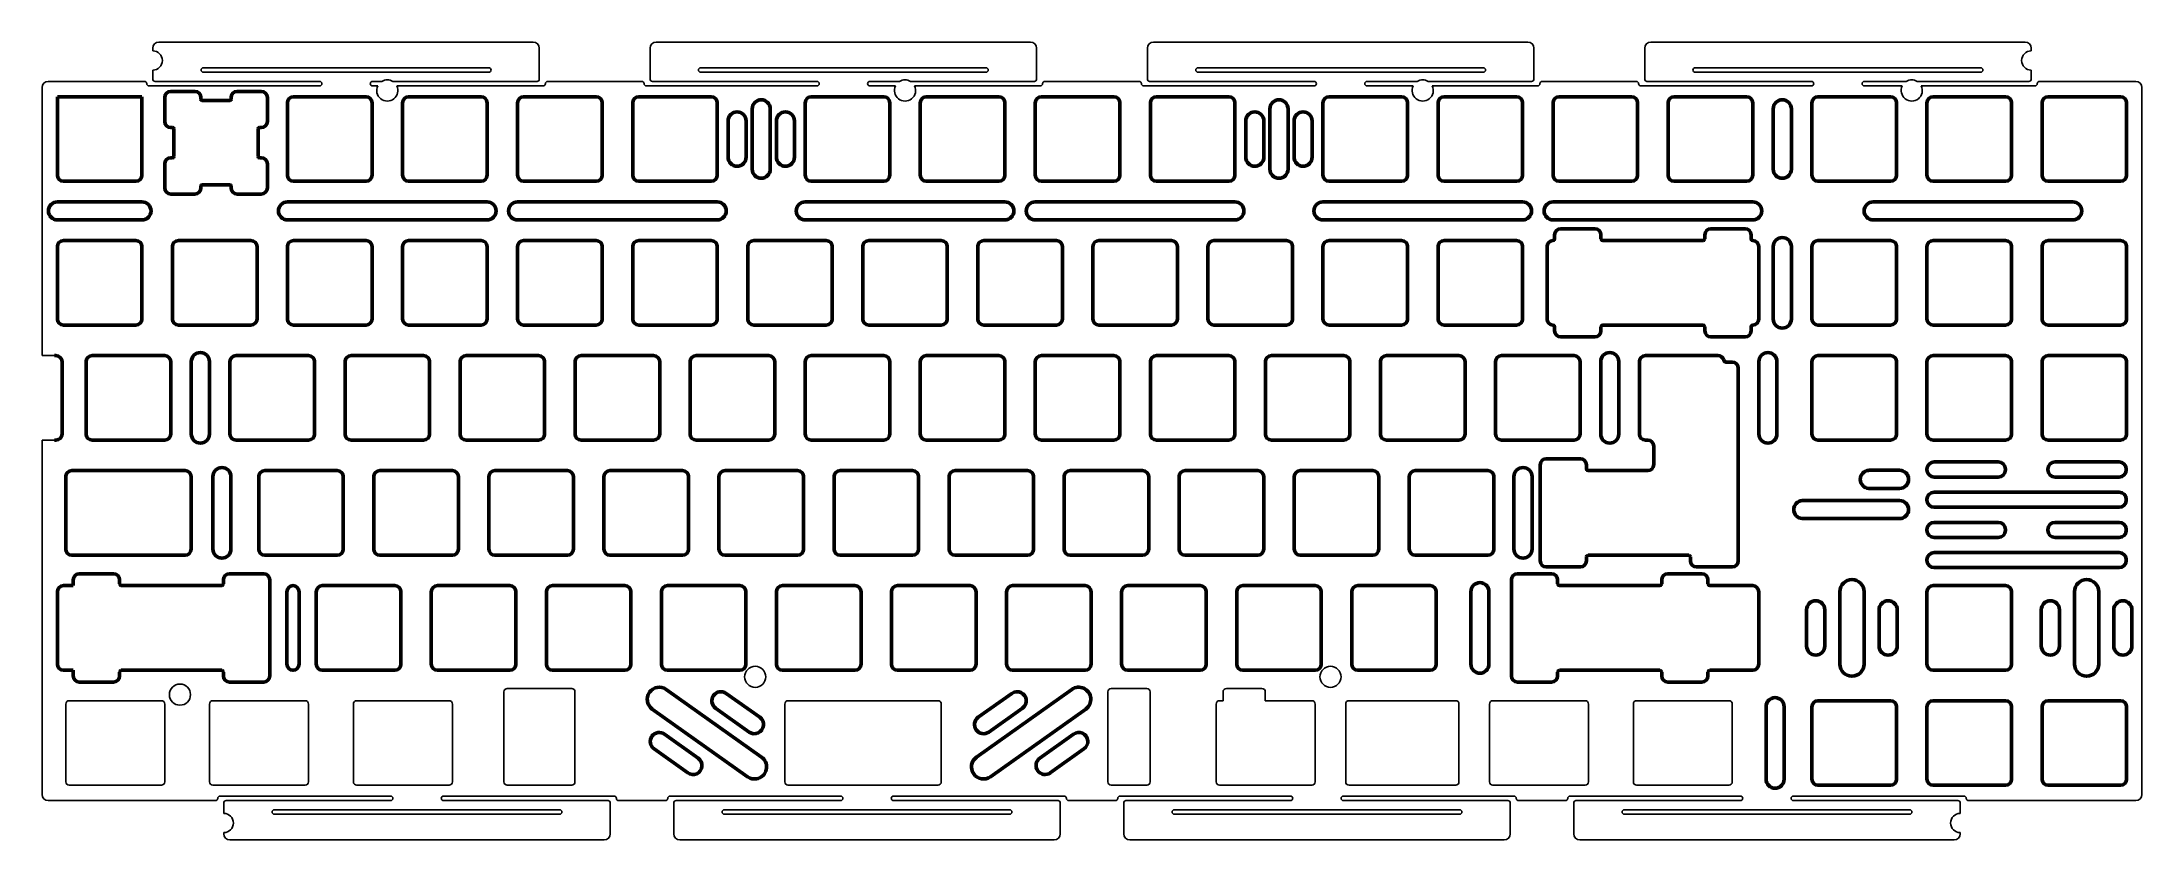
# Model space of a CAD drawing. Header units: inches. Extents: x 2 to 350, y 2 to 134.
import ezdxf

# ---------------------------------------------------------------- set-up
doc = ezdxf.new("R2010")
doc.units = ezdxf.units.IN
doc.header["$MEASUREMENT"] = 0
doc.layers.add('Visible', color=7, linetype='Continuous', lineweight=50)

msp = doc.modelspace()

# ---------------------------------------------------------------- linework, layer by layer
for p, q in [((20.33, 132.74), (20.33, 132.27)), ((83.33, 133.74), (21.33, 133.74)), ((84.33, 127.6), (84.33, 132.74)), ((102.67, 132.74), (102.67, 128.19)), ((165.67, 133.74), (103.67, 133.74)), ((166.67, 127.6), (166.67, 132.74)), ((185.02, 132.74), (185.02, 128.18)), ((248.02, 133.74), (186.02, 133.74)), ((249.02, 127.6), (249.02, 132.74)), ((267.36, 132.74), (267.36, 128.17)), ((330.36, 133.74), (268.36, 133.74)), ((331.36, 132.27), (331.36, 132.74)), ((20.33, 129.1), (20.33, 127.6)), ((331.36, 127.6), (331.36, 129.1)), ((18.96, 127.22), (2.99, 127.22)), ((47.96, 126.47), (19.71, 126.47)), ((20.71, 127.22), (47.96, 127.22)), ((56.71, 127.22), (58.26, 127.22)), ((60.06, 127.22), (83.96, 127.22)), ((84.96, 126.47), (60.74, 126.47)), ((101.3, 127.22), (85.71, 127.22)), ((130.3, 126.47), (102.05, 126.47)), ((102.67, 128.22), (102.67, 127.6)), ((103.05, 127.22), (130.3, 127.22)), ((139.05, 127.22), (143.99, 127.22)), ((143.31, 126.47), (139.05, 126.47)), ((145.79, 127.22), (166.3, 127.22)), ((167.3, 126.47), (146.47, 126.47)), ((183.64, 127.22), (168.05, 127.22)), ((212.64, 126.47), (184.39, 126.47)), ((185.02, 128.22), (185.02, 127.6)), ((185.39, 127.22), (212.64, 127.22)), ((221.39, 127.22), (229.71, 127.22)), ((229.03, 126.47), (221.39, 126.47)), ((231.51, 127.22), (248.64, 127.22)), ((249.64, 126.47), (232.19, 126.47)), ((265.98, 127.22), (250.39, 127.22)), ((294.98, 126.47), (266.73, 126.47)), ((267.36, 128.22), (267.36, 127.6)), ((267.73, 127.22), (294.98, 127.22)), ((303.73, 127.22), (310.67, 127.22)), ((309.99, 126.47), (303.73, 126.47)), ((312.48, 127.22), (330.98, 127.22)), ((331.98, 126.47), (313.16, 126.47)), ((348.7, 127.22), (332.73, 127.22)), ((349.7, 9.11), (349.7, 126.22)), ((1.99, 67.81), (1.99, 9.11)), ((6.47, 24.66), (21.75, 24.66)), ((5.92, 11.21), (5.92, 24.11)), ((22.3, 24.11), (22.3, 11.21)), ((21.75, 10.66), (6.47, 10.66)), ((2.99, 8.11), (30.71, 8.11)), ((31.46, 8.86), (59.71, 8.86)), ((32.09, 7.73), (32.09, 5.99)), ((59.71, 8.11), (32.46, 8.11)), ((68.46, 8.86), (96.71, 8.86)), ((95.71, 8.11), (68.46, 8.11)), ((96.09, 2.59), (96.09, 7.73)), ((97.46, 8.11), (105.22, 8.11)), ((105.97, 8.86), (134.22, 8.86)), ((106.59, 7.73), (106.59, 7.11)), ((106.59, 7.13), (106.59, 2.59)), ((134.22, 8.11), (106.97, 8.11)), ((142.97, 8.86), (171.22, 8.86)), ((170.22, 8.11), (142.97, 8.11)), ((170.59, 2.59), (170.59, 7.73)), ((171.97, 8.11), (179.72, 8.11)), ((180.47, 8.86), (208.72, 8.86)), ((181.1, 7.73), (181.1, 7.11)), ((181.1, 7.14), (181.1, 2.59)), ((208.72, 8.11), (181.47, 8.11)), ((217.47, 8.86), (245.72, 8.86)), ((244.72, 8.11), (217.47, 8.11)), ((245.1, 2.59), (245.1, 7.73)), ((246.47, 8.11), (254.23, 8.11)), ((254.98, 8.86), (283.23, 8.86)), ((255.6, 7.73), (255.6, 7.11)), ((255.6, 7.15), (255.6, 2.59)), ((283.23, 8.11), (255.98, 8.11)), ((291.98, 8.86), (320.23, 8.86)), ((319.22, 8.11), (291.98, 8.11)), ((319.6, 5.99), (319.6, 7.73)), ((320.98, 8.11), (348.7, 8.11)), ((32.09, 2.81), (32.09, 2.59)), ((33.09, 1.59), (95.09, 1.59)), ((107.59, 1.59), (169.59, 1.59)), ((182.1, 1.59), (244.1, 1.59)), ((256.6, 1.59), (318.6, 1.59)), ((319.6, 2.59), (319.6, 2.81))]:
    msp.add_line(p, q)
at = {"linetype": 'Continuous'}
for p, q in [((1.99, 81.81), (1.99, 126.22)), ((56.71, 126.47), (57.58, 126.47)), ((4.3, 81.81), (1.99, 81.81)), ((4.04, 67.81), (1.99, 67.81))]:
    msp.add_line(p, q, dxfattribs=at)
for points in [[(75.96, 129.47), (28.71, 129.47, 1), (28.71, 128.72), (75.96, 128.72, 1)], [(158.3, 129.47), (111.05, 129.47, 1), (111.05, 128.72), (158.3, 128.72, 1)], [(193.39, 128.72, -1), (193.39, 129.47), (240.64, 129.47, -1), (240.64, 128.72)], [(322.98, 129.47), (275.73, 129.47, 1), (275.73, 128.72), (322.98, 128.72, 1)], [(29.73, 24.11), (29.73, 11.21, 0.414214), (30.28, 10.66), (45.56, 10.66, 0.414214), (46.11, 11.21), (46.11, 24.11, 0.414214), (45.56, 24.66), (30.28, 24.66, 0.414214)], [(69.38, 24.66), (54.1, 24.66, 0.414214), (53.55, 24.11), (53.55, 11.21, 0.414214), (54.1, 10.66), (69.38, 10.66, 0.414214), (69.93, 11.21), (69.93, 24.11, 0.414214)], [(79.03, 10.66, -0.414214), (78.48, 11.21), (78.48, 26.11, -0.414214), (79.03, 26.66), (89.69, 26.66, -0.414214), (90.24, 26.11), (90.24, 11.21, -0.414214), (89.69, 10.66)], [(150.89, 11.21, -0.414214), (150.34, 10.66), (125.53, 10.66, -0.414214), (124.98, 11.21), (124.98, 24.11, -0.414214), (125.53, 24.66), (150.34, 24.66, -0.414214), (150.89, 24.11)], [(184.93, 26.66, -0.414214), (185.48, 26.11), (185.48, 11.21, -0.414214), (184.93, 10.66), (179.03, 10.66, -0.414214), (178.48, 11.21), (178.48, 26.11, -0.414214), (179.03, 26.66)], [(197.54, 26.11), (197.54, 24.66), (196.97, 24.66, 0.414214), (196.42, 24.11), (196.42, 11.21, 0.414214), (196.97, 10.66), (212.25, 10.66, 0.414214), (212.8, 11.21), (212.8, 24.11, 0.414214), (212.25, 24.66), (204.54, 24.66), (204.54, 26.11, 0.414214), (203.99, 26.66), (198.09, 26.66, 0.414214)], [(218.4, 10.66), (236.06, 10.66, 0.414214), (236.61, 11.21), (236.61, 24.11, 0.414214), (236.06, 24.66), (218.4, 24.66, 0.414214), (217.85, 24.11), (217.85, 11.21, 0.414214)], [(258.05, 11.21, -0.414214), (257.5, 10.66), (242.21, 10.66, -0.414214), (241.66, 11.21), (241.66, 24.11, -0.414214), (242.21, 24.66), (257.5, 24.66, -0.414214), (258.05, 24.11)], [(265.48, 24.11), (265.48, 11.21, 0.414214), (266.03, 10.66), (281.31, 10.66, 0.414214), (281.86, 11.21), (281.86, 24.11, 0.414214), (281.31, 24.66), (266.03, 24.66, 0.414214)], [(40.46, 5.86, -1), (40.46, 6.61), (87.71, 6.61, -1), (87.71, 5.86)], [(114.97, 5.86, -1), (114.97, 6.61), (162.22, 6.61, -1), (162.22, 5.86)], [(189.47, 5.86, -1), (189.47, 6.61), (236.72, 6.61, -1), (236.72, 5.86)], [(263.98, 5.86, -1), (263.98, 6.61), (311.23, 6.61, -1), (311.23, 5.86)]]:
    msp.add_lwpolyline(points, format="xyb", close=True)
for centre in [(120.08, 28.61), (215.33, 28.61), (24.83, 25.66)]:
    msp.add_circle(centre, 1.75)
for centre, radius, start, end in [((21.33, 132.74), 1, 90, 180), ((20.33, 130.68), 1.59, 270, 90), ((83.33, 132.74), 1, 0, 90), ((103.67, 132.74), 1, 90, 180), ((165.67, 132.74), 1, 0, 90), ((186.02, 132.74), 1, 90, 180), ((248.02, 132.74), 1, 0, 90), ((268.36, 132.74), 1, 90, 180), ((331.36, 130.68), 1.59, 90, 270), ((330.36, 132.74), 1, 0, 90), ((2.99, 126.22), 1, 90, 180), ((18.96, 126.85), 0.375, 0, 90), ((19.71, 126.85), 0.375, 180, 270), ((20.71, 127.6), 0.375, 180, 270), ((47.96, 126.85), 0.375, 270, 90), ((56.71, 126.85), 0.375, 90, 270), ((59.16, 125.72), 1.75, 154.6231, 25.3769), ((59.16, 125.72), 1.75, 58.9973, 121.0027), ((83.96, 127.6), 0.375, 270, 0), ((84.96, 126.85), 0.375, 270, 0), ((85.71, 126.85), 0.375, 90, 180), ((101.3, 126.85), 0.375, 0, 90), ((102.05, 126.85), 0.375, 180, 270), ((101.67, 128.22), 1, 358.1881, 360), ((103.05, 127.6), 0.375, 180, 270), ((130.3, 126.85), 0.375, 270, 90), ((139.05, 126.85), 0.375, 90, 270), ((144.89, 125.72), 1.75, 154.6231, 25.3769), ((144.89, 125.72), 1.75, 58.9973, 121.0027), ((166.3, 127.6), 0.375, 270, 360), ((167.3, 126.85), 0.375, 270, 0), ((168.05, 126.85), 0.375, 90, 180), ((183.64, 126.85), 0.375, 0, 90), ((184.39, 126.85), 0.375, 180, 270), ((184.02, 128.22), 1, 357.4374, 360), ((185.39, 127.6), 0.375, 180, 270), ((212.64, 126.85), 0.375, 270, 90), ((221.39, 126.85), 0.375, 90, 270), ((230.61, 125.72), 1.75, 154.6231, 25.3769), ((230.61, 125.72), 1.75, 58.9973, 121.0027), ((248.64, 127.6), 0.375, 270, 360), ((249.64, 126.85), 0.375, 270, 0), ((250.39, 126.85), 0.375, 90, 180), ((265.98, 126.85), 0.375, 0, 90), ((266.73, 126.85), 0.375, 180, 270), ((266.36, 128.22), 1, 356.8614, 360), ((267.73, 127.6), 0.375, 180, 270), ((294.98, 126.85), 0.375, 270, 90), ((303.73, 126.85), 0.375, 90, 270), ((311.58, 125.72), 1.75, 154.6231, 25.3769), ((311.58, 125.72), 1.75, 58.9973, 121.0027), ((330.98, 127.6), 0.375, 270, 0), ((331.98, 126.85), 0.375, 270, 0), ((332.73, 126.85), 0.375, 90, 180), ((348.7, 126.22), 1, 0, 90), ((6.47, 24.11), 0.55, 90, 180), ((21.75, 24.11), 0.55, 0, 90), ((6.47, 11.21), 0.55, 180, 270), ((21.75, 11.21), 0.55, 270, 360), ((2.99, 9.11), 1, 180, 270), ((30.71, 8.48), 0.375, 270, 0), ((31.46, 8.48), 0.375, 90, 180), ((32.46, 7.73), 0.375, 90, 180), ((59.71, 8.48), 0.375, 270, 90), ((68.46, 8.48), 0.375, 90, 270), ((95.71, 7.73), 0.375, 0, 90), ((96.71, 8.48), 0.375, 0, 90), ((97.46, 8.48), 0.375, 180, 270), ((105.22, 8.48), 0.375, 270, 0), ((105.97, 8.48), 0.375, 90, 180), ((106.97, 7.73), 0.375, 90, 180), ((105.59, 7.11), 1, 360, 1.2812), ((134.22, 8.48), 0.375, 270, 90), ((142.97, 8.48), 0.375, 90, 270), ((170.22, 7.73), 0.375, 0, 90), ((171.22, 8.48), 0.375, 0, 90), ((171.97, 8.48), 0.375, 180, 270), ((179.72, 8.48), 0.375, 270, 360), ((180.47, 8.48), 0.375, 90, 180), ((181.47, 7.73), 0.375, 90, 180), ((180.1, 7.11), 1, 0, 1.8119), ((208.72, 8.48), 0.375, 270, 90), ((217.47, 8.48), 0.375, 90, 270), ((244.72, 7.73), 0.375, 0, 90), ((245.72, 8.48), 0.375, 0, 90), ((246.47, 8.48), 0.375, 180, 270), ((254.23, 8.48), 0.375, 270, 360), ((254.98, 8.48), 0.375, 90, 180), ((255.98, 7.73), 0.375, 90, 180), ((254.6, 7.11), 1, 0, 2.2192), ((283.23, 8.48), 0.375, 270, 90), ((291.98, 8.48), 0.375, 90, 270), ((319.22, 7.73), 0.375, 0, 90), ((320.23, 8.48), 0.375, 0, 90), ((320.98, 8.48), 0.375, 180, 270), ((348.7, 9.11), 1, 270, 360), ((32.09, 4.4), 1.59, 270, 90), ((319.6, 4.4), 1.59, 90, 270), ((33.09, 2.59), 1, 180, 270), ((95.09, 2.59), 1, 270, 0), ((107.59, 2.59), 1, 180, 270), ((169.59, 2.59), 1, 270, 0), ((182.1, 2.59), 1, 180, 270), ((244.1, 2.59), 1, 270, 0), ((256.6, 2.59), 1, 180, 270), ((318.6, 2.59), 1, 270, 0)]:
    msp.add_arc(centre, radius, start, end)
at = {"layer": 'Visible'}
for p, q in [((23.3, 125.57), (27.3, 125.57)), ((34.3, 125.57), (38.3, 125.57)), ((4.54, 111.67), (4.54, 124.67)), ((4.54, 124.67), (18.54, 124.67)), ((18.54, 124.67), (18.54, 111.67)), ((22.3, 120.57), (22.3, 124.57)), ((28.3, 124.57), (28.3, 124.27)), ((28.5, 124.07), (33.1, 124.07)), ((33.3, 124.27), (33.3, 124.57)), ((39.3, 124.57), (39.3, 120.57)), ((42.64, 111.67), (42.64, 123.67)), ((43.64, 124.67), (55.64, 124.67)), ((56.64, 123.67), (56.64, 111.67)), ((61.69, 111.67), (61.69, 123.67)), ((62.69, 124.67), (74.69, 124.67)), ((75.69, 123.67), (75.69, 111.67)), ((80.74, 111.67), (80.74, 123.67)), ((81.74, 124.67), (93.74, 124.67)), ((94.74, 123.67), (94.74, 111.67)), ((99.79, 111.67), (99.79, 123.67)), ((100.79, 124.67), (112.79, 124.67)), ((113.79, 123.67), (113.79, 111.67)), ((119.58, 112.67), (119.58, 122.67)), ((122.58, 122.67), (122.58, 112.67)), ((128.36, 111.67), (128.36, 123.67)), ((129.36, 124.67), (141.36, 124.67)), ((142.36, 123.67), (142.36, 111.67)), ((147.41, 111.67), (147.41, 123.67)), ((148.41, 124.67), (160.41, 124.67)), ((161.41, 123.67), (161.41, 111.67)), ((166.46, 111.67), (166.46, 123.67)), ((167.46, 124.67), (179.46, 124.67)), ((180.46, 123.67), (180.46, 111.67)), ((185.51, 111.67), (185.51, 123.67)), ((186.51, 124.67), (198.51, 124.67)), ((199.51, 123.67), (199.51, 111.67)), ((205.3, 112.67), (205.3, 122.67)), ((208.3, 122.67), (208.3, 112.67)), ((214.09, 111.67), (214.09, 123.67)), ((215.09, 124.67), (227.09, 124.67)), ((228.09, 123.67), (228.09, 111.67)), ((233.14, 111.67), (233.14, 123.67)), ((234.14, 124.67), (246.14, 124.67)), ((247.14, 123.67), (247.14, 111.67)), ((252.19, 111.67), (252.19, 123.67)), ((253.19, 124.67), (265.19, 124.67)), ((266.19, 123.67), (266.19, 111.67)), ((271.24, 111.67), (271.24, 123.67)), ((272.24, 124.67), (284.24, 124.67)), ((285.24, 123.67), (285.24, 111.67)), ((288.64, 112.67), (288.64, 122.67)), ((291.64, 122.67), (291.64, 112.67)), ((295.05, 111.67), (295.05, 123.67)), ((296.05, 124.67), (308.05, 124.67)), ((309.05, 123.67), (309.05, 111.67)), ((314.1, 111.67), (314.1, 123.67)), ((315.1, 124.67), (327.1, 124.67)), ((328.1, 123.67), (328.1, 111.67)), ((333.15, 111.67), (333.15, 123.67)), ((334.15, 124.67), (346.15, 124.67)), ((347.15, 123.67), (347.15, 111.67)), ((23.6, 119.57), (23.3, 119.57)), ((23.8, 114.77), (23.8, 119.37)), ((37.8, 119.37), (37.8, 114.77)), ((38.3, 119.57), (38, 119.57)), ((115.58, 114.67), (115.58, 120.67)), ((118.58, 120.67), (118.58, 114.67)), ((123.58, 114.67), (123.58, 120.67)), ((126.58, 120.67), (126.58, 114.67)), ((201.3, 114.67), (201.3, 120.67)), ((204.3, 120.67), (204.3, 114.67)), ((209.3, 114.67), (209.3, 120.67)), ((212.3, 120.67), (212.3, 114.67)), ((22.3, 109.57), (22.3, 113.57)), ((23.3, 114.57), (23.6, 114.57)), ((38, 114.57), (38.3, 114.57)), ((39.3, 113.57), (39.3, 109.57)), ((17.54, 110.67), (5.54, 110.67)), ((27.3, 108.57), (23.3, 108.57)), ((28.3, 109.87), (28.3, 109.57)), ((33.1, 110.07), (28.5, 110.07)), ((33.3, 109.57), (33.3, 109.87)), ((38.3, 108.57), (34.3, 108.57)), ((55.64, 110.67), (43.64, 110.67)), ((74.69, 110.67), (62.69, 110.67)), ((93.74, 110.67), (81.74, 110.67)), ((112.79, 110.67), (100.79, 110.67)), ((141.36, 110.67), (129.36, 110.67)), ((160.41, 110.67), (148.41, 110.67)), ((179.46, 110.67), (167.46, 110.67)), ((198.51, 110.67), (186.51, 110.67)), ((227.09, 110.67), (215.09, 110.67)), ((246.14, 110.67), (234.14, 110.67)), ((265.19, 110.67), (253.19, 110.67)), ((284.24, 110.67), (272.24, 110.67)), ((308.05, 110.67), (296.05, 110.67)), ((327.1, 110.67), (315.1, 110.67)), ((346.15, 110.67), (334.15, 110.67)), ((4.54, 107.27), (18.54, 107.27)), ((42.64, 107.27), (75.69, 107.27)), ((80.74, 107.27), (113.79, 107.27)), ((128.36, 107.27), (161.41, 107.27)), ((166.46, 107.27), (199.51, 107.27)), ((214.09, 107.27), (247.14, 107.27)), ((252.19, 107.27), (285.24, 107.27)), ((305.19, 107.27), (338.24, 107.27)), ((18.54, 104.27), (4.54, 104.27)), ((5.54, 100.86), (17.54, 100.86)), ((24.59, 100.86), (36.59, 100.86)), ((75.69, 104.27), (42.64, 104.27)), ((43.64, 100.86), (55.64, 100.86)), ((62.69, 100.86), (74.69, 100.86)), ((113.79, 104.27), (80.74, 104.27)), ((81.74, 100.86), (93.74, 100.86)), ((100.79, 100.86), (112.79, 100.86)), ((119.84, 100.86), (131.84, 100.86)), ((161.41, 104.27), (128.36, 104.27)), ((138.89, 100.86), (150.89, 100.86)), ((157.94, 100.86), (169.94, 100.86)), ((199.51, 104.27), (166.46, 104.27)), ((176.99, 100.86), (188.99, 100.86)), ((196.04, 100.86), (208.04, 100.86)), ((247.14, 104.27), (214.09, 104.27)), ((215.09, 100.86), (227.09, 100.86)), ((234.14, 100.86), (246.14, 100.86)), ((285.24, 104.27), (252.19, 104.27)), ((252.45, 101.16), (252.45, 101.82)), ((253.45, 102.82), (259.1, 102.82)), ((260.1, 101.82), (260.1, 101.16)), ((260.4, 100.86), (277.02, 100.86)), ((277.32, 101.16), (277.32, 101.82)), ((278.32, 102.82), (283.98, 102.82)), ((284.98, 101.82), (284.98, 101.16)), ((296.05, 100.86), (308.05, 100.86)), ((338.24, 104.27), (305.19, 104.27)), ((315.1, 100.86), (327.1, 100.86)), ((334.15, 100.86), (346.15, 100.86)), ((4.54, 87.86), (4.54, 99.86)), ((18.54, 99.86), (18.54, 87.86)), ((23.59, 87.86), (23.59, 99.86)), ((37.59, 99.86), (37.59, 87.86)), ((42.64, 87.86), (42.64, 99.86)), ((56.64, 99.86), (56.64, 87.86)), ((61.69, 87.86), (61.69, 99.86)), ((75.69, 99.86), (75.69, 87.86)), ((80.74, 87.86), (80.74, 99.86)), ((94.74, 99.86), (94.74, 87.86)), ((99.79, 87.86), (99.79, 99.86)), ((113.79, 99.86), (113.79, 87.86)), ((118.84, 87.86), (118.84, 99.86)), ((132.84, 99.86), (132.84, 87.86)), ((137.89, 87.86), (137.89, 99.86)), ((151.89, 99.86), (151.89, 87.86)), ((156.94, 87.86), (156.94, 99.86)), ((170.94, 99.86), (170.94, 87.86)), ((175.99, 87.86), (175.99, 99.86)), ((189.99, 99.86), (189.99, 87.86)), ((195.04, 87.86), (195.04, 99.86)), ((209.04, 99.86), (209.04, 87.86)), ((214.09, 87.86), (214.09, 99.86)), ((228.09, 99.86), (228.09, 87.86)), ((233.14, 87.86), (233.14, 99.86)), ((247.14, 99.86), (247.14, 87.86)), ((251.19, 99.86), (251.19, 87.86)), ((286.24, 87.86), (286.24, 99.86)), ((288.64, 87.86), (288.64, 99.86)), ((291.64, 99.86), (291.64, 87.86)), ((295.05, 87.86), (295.05, 99.86)), ((309.05, 99.86), (309.05, 87.86)), ((314.1, 87.86), (314.1, 99.86)), ((328.1, 99.86), (328.1, 87.86)), ((333.15, 87.86), (333.15, 99.86)), ((347.15, 99.86), (347.15, 87.86)), ((17.54, 86.86), (5.54, 86.86)), ((36.59, 86.86), (24.59, 86.86)), ((55.64, 86.86), (43.64, 86.86)), ((74.69, 86.86), (62.69, 86.86)), ((93.74, 86.86), (81.74, 86.86)), ((112.79, 86.86), (100.79, 86.86)), ((131.84, 86.86), (119.84, 86.86)), ((150.89, 86.86), (138.89, 86.86)), ((169.94, 86.86), (157.94, 86.86)), ((188.99, 86.86), (176.99, 86.86)), ((208.04, 86.86), (196.04, 86.86)), ((227.09, 86.86), (215.09, 86.86)), ((246.14, 86.86), (234.14, 86.86)), ((252.45, 85.9), (252.45, 86.56)), ((259.1, 84.9), (253.45, 84.9)), ((260.1, 86.56), (260.1, 85.9)), ((277.02, 86.86), (260.4, 86.86)), ((277.32, 85.9), (277.32, 86.56)), ((283.98, 84.9), (278.32, 84.9)), ((284.98, 86.56), (284.98, 85.9)), ((308.05, 86.86), (296.05, 86.86)), ((327.1, 86.86), (315.1, 86.86)), ((346.15, 86.86), (334.15, 86.86)), ((4.04, 81.81), (4.3, 81.81)), ((5.3, 80.81), (5.3, 68.81)), ((9.3, 68.81), (9.3, 80.81)), ((10.3, 81.81), (22.3, 81.81)), ((23.3, 80.81), (23.3, 68.81)), ((26.71, 68.81), (26.71, 80.81)), ((29.71, 80.81), (29.71, 68.81)), ((33.11, 68.81), (33.11, 80.81)), ((34.11, 81.81), (46.11, 81.81)), ((47.11, 80.81), (47.11, 68.81)), ((52.16, 68.81), (52.16, 80.81)), ((53.16, 81.81), (65.16, 81.81)), ((66.16, 80.81), (66.16, 68.81)), ((71.21, 68.81), (71.21, 80.81)), ((72.21, 81.81), (84.21, 81.81)), ((85.21, 80.81), (85.21, 68.81)), ((90.26, 68.81), (90.26, 80.81)), ((91.26, 81.81), (103.26, 81.81)), ((104.26, 80.81), (104.26, 68.81)), ((109.31, 68.81), (109.31, 80.81)), ((110.31, 81.81), (122.31, 81.81)), ((123.31, 80.81), (123.31, 68.81)), ((128.36, 68.81), (128.36, 80.81)), ((129.36, 81.81), (141.36, 81.81)), ((142.36, 80.81), (142.36, 68.81)), ((147.41, 68.81), (147.41, 80.81)), ((148.41, 81.81), (160.41, 81.81)), ((161.41, 80.81), (161.41, 68.81)), ((166.46, 68.81), (166.46, 80.81)), ((167.46, 81.81), (179.46, 81.81)), ((180.46, 80.81), (180.46, 68.81)), ((185.51, 68.81), (185.51, 80.81)), ((186.51, 81.81), (198.51, 81.81)), ((199.51, 80.81), (199.51, 68.81)), ((204.56, 68.81), (204.56, 80.81)), ((205.56, 81.81), (217.56, 81.81)), ((218.56, 80.81), (218.56, 68.81)), ((223.61, 68.81), (223.61, 80.81)), ((224.61, 81.81), (236.61, 81.81)), ((237.61, 80.81), (237.61, 68.81)), ((242.66, 68.81), (242.66, 80.81)), ((243.66, 81.81), (255.66, 81.81)), ((256.66, 80.81), (256.66, 68.81)), ((260.07, 68.81), (260.07, 80.81)), ((263.07, 80.81), (263.07, 68.81)), ((266.48, 68.81), (266.48, 80.81)), ((267.48, 81.81), (279.48, 81.81)), ((280.92, 80.72), (281.86, 80.72)), ((286.26, 68.81), (286.26, 80.81)), ((289.26, 80.81), (289.26, 68.81)), ((295.05, 68.81), (295.05, 80.81)), ((296.05, 81.81), (308.05, 81.81)), ((309.05, 80.81), (309.05, 68.81)), ((314.1, 68.81), (314.1, 80.81)), ((315.1, 81.81), (327.1, 81.81)), ((328.1, 80.81), (328.1, 68.81)), ((333.15, 68.81), (333.15, 80.81)), ((334.15, 81.81), (346.15, 81.81)), ((347.15, 80.81), (347.15, 68.81)), ((282.86, 79.72), (282.86, 47.8)), ((4.3, 67.81), (4.04, 67.81)), ((22.3, 67.81), (10.3, 67.81)), ((46.11, 67.81), (34.11, 67.81)), ((65.16, 67.81), (53.16, 67.81)), ((84.21, 67.81), (72.21, 67.81)), ((103.26, 67.81), (91.26, 67.81)), ((122.31, 67.81), (110.31, 67.81)), ((141.36, 67.81), (129.36, 67.81)), ((160.41, 67.81), (148.41, 67.81)), ((179.46, 67.81), (167.46, 67.81)), ((198.51, 67.81), (186.51, 67.81)), ((217.56, 67.81), (205.56, 67.81)), ((236.61, 67.81), (224.61, 67.81)), ((255.66, 67.81), (243.66, 67.81)), ((267.86, 67.81), (267.48, 67.81)), ((268.86, 63.76), (268.86, 66.81)), ((308.05, 67.81), (296.05, 67.81)), ((327.1, 67.81), (315.1, 67.81)), ((346.15, 67.81), (334.15, 67.81)), ((6.92, 62.76), (25.68, 62.76)), ((38.88, 62.76), (50.88, 62.76)), ((57.93, 62.76), (69.93, 62.76)), ((76.98, 62.76), (88.98, 62.76)), ((96.03, 62.76), (108.03, 62.76)), ((115.08, 62.76), (127.08, 62.76)), ((134.13, 62.76), (146.13, 62.76)), ((153.18, 62.76), (165.18, 62.76)), ((172.23, 62.76), (184.23, 62.76)), ((191.28, 62.76), (203.28, 62.76)), ((210.33, 62.76), (222.33, 62.76)), ((229.38, 62.76), (241.38, 62.76)), ((250.06, 47.8), (250.06, 63.72)), ((251.06, 64.72), (256.71, 64.72)), ((257.71, 63.72), (257.71, 63.06)), ((258.01, 62.76), (267.86, 62.76)), ((304.45, 62.81), (309.55, 62.81)), ((314.1, 62.89), (314.1, 62.99)), ((315.3, 64.19), (325.9, 64.19)), ((327.1, 62.99), (327.1, 62.89)), ((334.1, 62.89), (334.1, 62.99)), ((335.3, 64.19), (345.9, 64.19)), ((347.1, 62.99), (347.1, 62.89)), ((5.92, 49.76), (5.92, 61.76)), ((26.68, 61.76), (26.68, 49.76)), ((30.28, 49.76), (30.28, 61.76)), ((33.28, 61.76), (33.28, 49.76)), ((37.88, 49.76), (37.88, 61.76)), ((51.88, 61.76), (51.88, 49.76)), ((56.93, 49.76), (56.93, 61.76)), ((70.93, 61.76), (70.93, 49.76)), ((75.98, 49.76), (75.98, 61.76)), ((89.98, 61.76), (89.98, 49.76)), ((95.03, 49.76), (95.03, 61.76)), ((109.03, 61.76), (109.03, 49.76)), ((114.08, 49.76), (114.08, 61.76)), ((128.08, 61.76), (128.08, 49.76)), ((133.13, 49.76), (133.13, 61.76)), ((147.13, 61.76), (147.13, 49.76)), ((152.18, 49.76), (152.18, 61.76)), ((166.18, 61.76), (166.18, 49.76)), ((171.23, 49.76), (171.23, 61.76)), ((185.23, 61.76), (185.23, 49.76)), ((190.28, 49.76), (190.28, 61.76)), ((204.28, 61.76), (204.28, 49.76)), ((209.33, 49.76), (209.33, 61.76)), ((223.33, 61.76), (223.33, 49.76)), ((228.38, 49.76), (228.38, 61.76)), ((242.38, 61.76), (242.38, 49.76)), ((245.71, 49.76), (245.71, 61.76)), ((248.71, 61.76), (248.71, 49.76)), ((309.55, 59.81), (304.45, 59.81)), ((325.9, 61.69), (315.3, 61.69)), ((315.3, 59.19), (345.9, 59.19)), ((345.9, 61.69), (335.3, 61.69)), ((293.45, 57.81), (309.55, 57.81)), ((314.1, 57.89), (314.1, 57.99)), ((345.9, 56.69), (315.3, 56.69)), ((347.1, 57.99), (347.1, 57.89)), ((309.55, 54.81), (293.45, 54.81)), ((314.1, 52.89), (314.1, 52.99)), ((315.3, 54.19), (325.9, 54.19)), ((327.1, 52.99), (327.1, 52.89)), ((334.1, 52.89), (334.1, 52.99)), ((335.3, 54.19), (345.9, 54.19)), ((347.1, 52.99), (347.1, 52.89)), ((25.68, 48.76), (6.92, 48.76)), ((50.88, 48.76), (38.88, 48.76)), ((69.93, 48.76), (57.93, 48.76)), ((88.98, 48.76), (76.98, 48.76)), ((108.03, 48.76), (96.03, 48.76)), ((127.08, 48.76), (115.08, 48.76)), ((146.13, 48.76), (134.13, 48.76)), ((165.18, 48.76), (153.18, 48.76)), ((184.23, 48.76), (172.23, 48.76)), ((203.28, 48.76), (191.28, 48.76)), ((222.33, 48.76), (210.33, 48.76)), ((241.38, 48.76), (229.38, 48.76)), ((274.64, 48.76), (258.01, 48.76)), ((325.9, 51.69), (315.3, 51.69)), ((315.3, 49.19), (345.9, 49.19)), ((345.9, 51.69), (335.3, 51.69)), ((8.16, 45.67), (13.82, 45.67)), ((33.04, 45.67), (38.7, 45.67)), ((246.29, 45.67), (251.94, 45.67)), ((256.71, 46.8), (251.06, 46.8)), ((257.71, 48.46), (257.71, 47.8)), ((271.17, 45.67), (276.82, 45.67)), ((274.94, 47.8), (274.94, 48.46)), ((281.86, 46.8), (275.94, 46.8)), ((314.1, 47.89), (314.1, 47.99)), ((345.9, 46.69), (315.3, 46.69)), ((347.1, 47.99), (347.1, 47.89)), ((4.54, 42.71), (4.54, 30.71)), ((7.16, 43.71), (5.54, 43.71)), ((7.16, 43.71), (7.16, 44.67)), ((14.82, 44.67), (14.82, 44.01)), ((15.12, 43.71), (31.74, 43.71)), ((32.04, 44.01), (32.04, 44.67)), ((39.7, 44.67), (39.7, 28.75)), ((42.55, 30.71), (42.55, 42.71)), ((44.55, 42.71), (44.55, 30.71)), ((47.4, 30.71), (47.4, 42.71)), ((48.4, 43.71), (60.4, 43.71)), ((61.4, 42.71), (61.4, 30.71)), ((66.45, 30.71), (66.45, 42.71)), ((67.45, 43.71), (79.45, 43.71)), ((80.45, 42.71), (80.45, 30.71)), ((85.5, 30.71), (85.5, 42.71)), ((86.5, 43.71), (98.5, 43.71)), ((99.5, 42.71), (99.5, 30.71)), ((104.55, 30.71), (104.55, 42.71)), ((105.55, 43.71), (117.55, 43.71)), ((118.55, 42.71), (118.55, 30.71)), ((123.6, 30.71), (123.6, 42.71)), ((124.6, 43.71), (136.6, 43.71)), ((137.6, 42.71), (137.6, 30.71)), ((142.65, 30.71), (142.65, 42.71)), ((143.65, 43.71), (155.65, 43.71)), ((156.65, 42.71), (156.65, 30.71)), ((161.7, 30.71), (161.7, 42.71)), ((162.7, 43.71), (174.7, 43.71)), ((175.7, 42.71), (175.7, 30.71)), ((180.75, 30.71), (180.75, 42.71)), ((181.75, 43.71), (193.75, 43.71)), ((194.75, 42.71), (194.75, 30.71)), ((199.8, 30.71), (199.8, 42.71)), ((200.8, 43.71), (212.8, 43.71)), ((213.8, 42.71), (213.8, 30.71)), ((218.85, 30.71), (218.85, 42.71)), ((219.85, 43.71), (231.85, 43.71)), ((232.85, 42.71), (232.85, 30.71)), ((238.57, 30.71), (238.57, 42.71)), ((241.57, 42.71), (241.57, 30.71)), ((245.29, 28.75), (245.29, 44.67)), ((252.94, 44.67), (252.94, 44.01)), ((253.24, 43.71), (269.87, 43.71)), ((270.17, 44.01), (270.17, 44.67)), ((277.82, 44.67), (277.82, 44.01)), ((278.12, 43.71), (285.24, 43.71)), ((286.24, 30.71), (286.24, 42.71)), ((299.67, 30.71), (299.67, 42.71)), ((303.67, 42.71), (303.67, 30.71)), ((314.1, 30.71), (314.1, 42.71)), ((315.1, 43.71), (327.1, 43.71)), ((328.1, 42.71), (328.1, 30.71)), ((338.53, 30.71), (338.53, 42.71)), ((342.53, 42.71), (342.53, 30.71)), ((294.17, 33.71), (294.17, 39.71)), ((297.17, 39.71), (297.17, 33.71)), ((306.17, 33.71), (306.17, 39.71)), ((309.17, 39.71), (309.17, 33.71)), ((333.03, 33.71), (333.03, 39.71)), ((336.03, 39.71), (336.03, 33.71)), ((345.03, 33.71), (345.03, 39.71)), ((348.03, 39.71), (348.03, 33.71)), ((5.54, 29.71), (7.16, 29.71)), ((7.16, 28.75), (7.16, 29.71)), ((14.82, 29.41), (14.82, 28.75)), ((31.74, 29.71), (15.12, 29.71)), ((32.04, 28.75), (32.04, 29.41)), ((60.4, 29.71), (48.4, 29.71)), ((79.45, 29.71), (67.45, 29.71)), ((98.5, 29.71), (86.5, 29.71)), ((117.55, 29.71), (105.55, 29.71)), ((136.6, 29.71), (124.6, 29.71)), ((155.65, 29.71), (143.65, 29.71)), ((174.7, 29.71), (162.7, 29.71)), ((193.75, 29.71), (181.75, 29.71)), ((212.8, 29.71), (200.8, 29.71)), ((231.85, 29.71), (219.85, 29.71)), ((252.94, 29.41), (252.94, 28.75)), ((269.87, 29.71), (253.24, 29.71)), ((270.17, 28.75), (270.17, 29.41)), ((277.82, 29.41), (277.82, 28.75)), ((285.24, 29.71), (278.12, 29.71)), ((327.1, 29.71), (315.1, 29.71)), ((13.82, 27.75), (8.16, 27.75)), ((38.7, 27.75), (33.04, 27.75)), ((105.36, 26.52), (121.12, 15.32)), ((115.26, 25.87), (120.83, 21.91)), ((156.73, 15.32), (172.49, 26.52)), ((157.02, 21.91), (162.59, 25.87)), ((251.94, 27.75), (246.29, 27.75)), ((276.82, 27.75), (271.17, 27.75)), ((296.05, 24.66), (308.05, 24.66)), ((315.1, 24.66), (327.1, 24.66)), ((334.15, 24.66), (346.15, 24.66)), ((118.8, 12.06), (103.04, 23.26)), ((119.09, 19.47), (113.52, 23.43)), ((164.33, 23.43), (158.76, 19.47)), ((174.8, 23.26), (159.05, 12.06)), ((287.45, 11.66), (287.45, 23.66)), ((290.45, 23.66), (290.45, 11.66)), ((295.05, 11.66), (295.05, 23.66)), ((309.05, 23.66), (309.05, 11.66)), ((314.1, 11.66), (314.1, 23.66)), ((328.1, 23.66), (328.1, 11.66)), ((333.15, 11.66), (333.15, 23.66)), ((347.15, 23.66), (347.15, 11.66)), ((105.07, 19.12), (110.64, 15.16)), ((167.21, 15.16), (172.78, 19.12)), ((108.9, 12.71), (103.33, 16.67)), ((174.51, 16.67), (168.94, 12.71)), ((308.05, 10.66), (296.05, 10.66)), ((327.1, 10.66), (315.1, 10.66)), ((346.15, 10.66), (334.15, 10.66))]:
    msp.add_line(p, q, dxfattribs=at)
at = {"layer": 'Visible', "extrusion": (0, 0, -1)}
for centre, radius, start, end in [((-23.3, 124.57), 1, 0, 90), ((-27.3, 124.57), 1, 90, 180), ((-34.3, 124.57), 1, 0, 90), ((-38.3, 124.57), 1, 90, 180), ((-117.08, 120.67), 1.5, 0, 180), ((-121.08, 122.67), 1.5, 0, 180), ((-125.08, 120.67), 1.5, 0, 180), ((-202.8, 120.67), 1.5, 0, 180), ((-206.8, 122.67), 1.5, 0, 180), ((-210.8, 120.67), 1.5, 0, 180), ((-290.14, 122.67), 1.5, 0, 180), ((-23.3, 120.57), 1, 270, 0), ((-38.3, 120.57), 1, 180, 270), ((-23.3, 113.57), 1, 0, 90), ((-38.3, 113.57), 1, 90, 180), ((-117.08, 114.67), 1.5, 180, 0), ((-121.08, 112.67), 1.5, 180, 0), ((-125.08, 114.67), 1.5, 180, 0), ((-202.8, 114.67), 1.5, 180, 0), ((-206.8, 112.67), 1.5, 180, 0), ((-210.8, 114.67), 1.5, 180, 0), ((-290.14, 112.67), 1.5, 180, 0), ((-23.3, 109.57), 1, 270, 0), ((-27.3, 109.57), 1, 180, 270), ((-34.3, 109.57), 1, 270, 0), ((-38.3, 109.57), 1, 180, 270), ((-4.54, 105.77), 1.5, 270, 90), ((-18.54, 105.77), 1.5, 90, 270), ((-42.64, 105.77), 1.5, 270, 90), ((-75.69, 105.77), 1.5, 90, 270), ((-80.74, 105.77), 1.5, 270, 90), ((-113.79, 105.77), 1.5, 90, 270), ((-128.36, 105.77), 1.5, 270, 90), ((-161.41, 105.77), 1.5, 90, 270), ((-166.46, 105.77), 1.5, 270, 90), ((-199.51, 105.77), 1.5, 90, 270), ((-214.09, 105.77), 1.5, 270, 90), ((-247.14, 105.77), 1.5, 90, 270), ((-252.19, 105.77), 1.5, 270, 90), ((-285.24, 105.77), 1.5, 90, 270), ((-305.19, 105.77), 1.5, 270, 90), ((-338.24, 105.77), 1.5, 90, 270), ((-252.15, 101.16), 0.3, 180, 268.1806), ((-260.4, 101.16), 0.3, 270, 0), ((-277.02, 101.16), 0.3, 180, 270), ((-285.28, 101.16), 0.3, 271.8194, 0), ((-290.14, 99.86), 1.5, 0, 180), ((-290.14, 87.86), 1.5, 180, 0), ((-252.15, 86.56), 0.3, 91.8194, 180), ((-260.4, 86.56), 0.3, 0, 90), ((-277.02, 86.56), 0.3, 90, 180), ((-285.28, 86.56), 0.3, 0, 88.1806), ((-4.3, 80.81), 1, 90, 180), ((-28.21, 80.81), 1.5, 0, 180), ((-261.57, 80.81), 1.5, 0, 180), ((-280.92, 81.22), 0.5, 270, 343.9344), ((-287.76, 80.81), 1.5, 0, 180), ((-4.3, 68.81), 1, 180, 270), ((-28.21, 68.81), 1.5, 180, 0), ((-261.57, 68.81), 1.5, 180, 0), ((-287.76, 68.81), 1.5, 180, 0), ((-6.92, 61.76), 1, 0, 90), ((-25.68, 61.76), 1, 90, 180), ((-31.78, 61.76), 1.5, 0, 180), ((-247.21, 61.76), 1.5, 0, 180), ((-258.01, 63.06), 0.3, 270, 0), ((-304.55, 61.31), 1.5, 273.8141, 86.1859), ((-309.55, 61.31), 1.5, 90, 270), ((-293.55, 56.31), 1.5, 273.8141, 86.1859), ((-309.55, 56.31), 1.5, 90, 270), ((-6.92, 49.76), 1, 270, 0), ((-25.68, 49.76), 1, 180, 270), ((-31.78, 49.76), 1.5, 180, 0), ((-247.21, 49.76), 1.5, 180, 0), ((-258.01, 48.46), 0.3, 0, 90), ((-274.64, 48.46), 0.3, 90, 180), ((-15.12, 44.01), 0.3, 270, 0), ((-31.74, 44.01), 0.3, 180, 270), ((-43.55, 42.71), 1, 0, 180), ((-240.07, 42.71), 1.5, 0, 180), ((-253.24, 44.01), 0.3, 270, 0), ((-269.87, 44.01), 0.3, 180, 270), ((-278.12, 44.01), 0.3, 270, 0), ((-301.67, 42.71), 2, 0, 180), ((-340.53, 42.71), 2, 0, 180), ((-295.67, 39.71), 1.5, 0, 180), ((-307.67, 39.71), 1.5, 0, 180), ((-334.53, 39.71), 1.5, 0, 180), ((-346.53, 39.71), 1.5, 0, 180), ((-295.67, 33.71), 1.5, 180, 0), ((-307.67, 33.71), 1.5, 180, 0), ((-334.53, 33.71), 1.5, 180, 0), ((-346.53, 33.71), 1.5, 180, 0), ((-15.12, 29.41), 0.3, 0, 90), ((-31.74, 29.41), 0.3, 90, 180), ((-43.55, 30.71), 1, 180, 0), ((-240.07, 30.71), 1.5, 180, 0), ((-253.24, 29.41), 0.3, 0, 90), ((-269.87, 29.41), 0.3, 90, 180), ((-278.12, 29.41), 0.3, 0, 90), ((-301.67, 30.71), 2, 180, 0), ((-340.53, 30.71), 2, 180, 0), ((-104.2, 24.89), 2, 305.4101, 125.4101), ((-114.39, 24.65), 1.5, 305.4101, 125.4101), ((-163.46, 24.65), 1.5, 54.5899, 234.5899), ((-173.65, 24.89), 2, 54.5899, 234.5899), ((-288.95, 23.66), 1.5, 0, 180), ((-119.96, 20.69), 1.5, 125.4101, 305.4101), ((-157.89, 20.69), 1.5, 234.5899, 54.5899), ((-104.2, 17.89), 1.5, 305.4101, 125.4101), ((-173.65, 17.89), 1.5, 54.5899, 234.5899), ((-109.77, 13.93), 1.5, 125.4101, 305.4101), ((-119.96, 13.69), 2, 125.4101, 305.4101), ((-157.89, 13.69), 2, 234.5899, 54.5899), ((-168.08, 13.93), 1.5, 234.5899, 54.5899), ((-288.95, 11.66), 1.5, 180, 0)]:
    msp.add_arc(centre, radius, start, end, dxfattribs=at)
at = {"layer": 'Visible'}
for centre, radius, start, end in [((28.5, 124.27), 0.2, 180, 270), ((33.1, 124.27), 0.2, 270, 0), ((43.64, 123.67), 1, 90, 180), ((55.64, 123.67), 1, 0, 90), ((62.69, 123.67), 1, 90, 180), ((74.69, 123.67), 1, 0, 90), ((81.74, 123.67), 1, 90, 180), ((93.74, 123.67), 1, 0, 90), ((100.79, 123.67), 1, 90, 180), ((112.79, 123.67), 1, 0, 90), ((129.36, 123.67), 1, 90, 180), ((141.36, 123.67), 1, 0, 90), ((148.41, 123.67), 1, 90, 180), ((160.41, 123.67), 1, 0, 90), ((167.46, 123.67), 1, 90, 180), ((179.46, 123.67), 1, 0, 90), ((186.51, 123.67), 1, 90, 180), ((198.51, 123.67), 1, 0, 90), ((215.09, 123.67), 1, 90, 180), ((227.09, 123.67), 1, 0, 90), ((234.14, 123.67), 1, 90, 180), ((246.14, 123.67), 1, 0, 90), ((253.19, 123.67), 1, 90, 180), ((265.19, 123.67), 1, 0, 90), ((272.24, 123.67), 1, 90, 180), ((284.24, 123.67), 1, 0, 90), ((296.05, 123.67), 1, 90, 180), ((308.05, 123.67), 1, 0, 90), ((315.1, 123.67), 1, 90, 180), ((327.1, 123.67), 1, 0, 90), ((334.15, 123.67), 1, 90, 180), ((346.15, 123.67), 1, 0, 90), ((23.6, 119.37), 0.2, 0, 90), ((38, 119.37), 0.2, 90, 180), ((23.6, 114.77), 0.2, 270, 0), ((38, 114.77), 0.2, 180, 270), ((5.54, 111.67), 1, 180, 270), ((17.54, 111.67), 1, 270, 0), ((43.64, 111.67), 1, 180, 270), ((55.64, 111.67), 1, 270, 0), ((62.69, 111.67), 1, 180, 270), ((74.69, 111.67), 1, 270, 0), ((81.74, 111.67), 1, 180, 270), ((93.74, 111.67), 1, 270, 0), ((100.79, 111.67), 1, 180, 270), ((112.79, 111.67), 1, 270, 0), ((129.36, 111.67), 1, 180, 270), ((141.36, 111.67), 1, 270, 0), ((148.41, 111.67), 1, 180, 270), ((160.41, 111.67), 1, 270, 0), ((167.46, 111.67), 1, 180, 270), ((179.46, 111.67), 1, 270, 0), ((186.51, 111.67), 1, 180, 270), ((198.51, 111.67), 1, 270, 0), ((215.09, 111.67), 1, 180, 270), ((227.09, 111.67), 1, 270, 0), ((234.14, 111.67), 1, 180, 270), ((246.14, 111.67), 1, 270, 0), ((253.19, 111.67), 1, 180, 270), ((265.19, 111.67), 1, 270, 0), ((272.24, 111.67), 1, 180, 270), ((284.24, 111.67), 1, 270, 0), ((296.05, 111.67), 1, 180, 270), ((308.05, 111.67), 1, 270, 0), ((315.1, 111.67), 1, 180, 270), ((327.1, 111.67), 1, 270, 0), ((334.15, 111.67), 1, 180, 270), ((346.15, 111.67), 1, 270, 0), ((28.5, 109.87), 0.2, 90, 180), ((33.1, 109.87), 0.2, 0, 90), ((5.54, 99.86), 1, 90, 180), ((17.54, 99.86), 1, 0, 90), ((24.59, 99.86), 1, 90, 180), ((36.59, 99.86), 1, 0, 90), ((43.64, 99.86), 1, 90, 180), ((55.64, 99.86), 1, 0, 90), ((62.69, 99.86), 1, 90, 180), ((74.69, 99.86), 1, 0, 90), ((81.74, 99.86), 1, 90, 180), ((93.74, 99.86), 1, 0, 90), ((100.79, 99.86), 1, 90, 180), ((112.79, 99.86), 1, 0, 90), ((119.84, 99.86), 1, 90, 180), ((131.84, 99.86), 1, 0, 90), ((138.89, 99.86), 1, 90, 180), ((150.89, 99.86), 1, 0, 90), ((157.94, 99.86), 1, 90, 180), ((169.94, 99.86), 1, 0, 90), ((176.99, 99.86), 1, 90, 180), ((188.99, 99.86), 1, 0, 90), ((196.04, 99.86), 1, 90, 180), ((208.04, 99.86), 1, 0, 90), ((215.09, 99.86), 1, 90, 180), ((227.09, 99.86), 1, 0, 90), ((234.14, 99.86), 1, 90, 180), ((246.14, 99.86), 1, 0, 90), ((252.19, 99.86), 1, 91.8194, 180), ((253.45, 101.82), 1, 90, 180), ((259.1, 101.82), 1, 0, 90), ((278.32, 101.82), 1, 90, 180), ((283.98, 101.82), 1, 0, 90), ((285.24, 99.86), 1, 0, 88.1806), ((296.05, 99.86), 1, 90, 180), ((308.05, 99.86), 1, 0, 90), ((315.1, 99.86), 1, 90, 180), ((327.1, 99.86), 1, 0, 90), ((334.15, 99.86), 1, 90, 180), ((346.15, 99.86), 1, 0, 90), ((5.54, 87.86), 1, 180, 270), ((17.54, 87.86), 1, 270, 0), ((24.59, 87.86), 1, 180, 270), ((36.59, 87.86), 1, 270, 0), ((43.64, 87.86), 1, 180, 270), ((55.64, 87.86), 1, 270, 0), ((62.69, 87.86), 1, 180, 270), ((74.69, 87.86), 1, 270, 0), ((81.74, 87.86), 1, 180, 270), ((93.74, 87.86), 1, 270, 0), ((100.79, 87.86), 1, 180, 270), ((112.79, 87.86), 1, 270, 0), ((119.84, 87.86), 1, 180, 270), ((131.84, 87.86), 1, 270, 0), ((138.89, 87.86), 1, 180, 270), ((150.89, 87.86), 1, 270, 0), ((157.94, 87.86), 1, 180, 270), ((169.94, 87.86), 1, 270, 0), ((176.99, 87.86), 1, 180, 270), ((188.99, 87.86), 1, 270, 0), ((196.04, 87.86), 1, 180, 270), ((208.04, 87.86), 1, 270, 0), ((215.09, 87.86), 1, 180, 270), ((227.09, 87.86), 1, 270, 0), ((234.14, 87.86), 1, 180, 270), ((246.14, 87.86), 1, 270, 0), ((252.19, 87.86), 1, 180, 268.1806), ((285.24, 87.86), 1, 271.8194, 0), ((296.05, 87.86), 1, 180, 270), ((308.05, 87.86), 1, 270, 0), ((315.1, 87.86), 1, 180, 270), ((327.1, 87.86), 1, 270, 0), ((334.15, 87.86), 1, 180, 270), ((346.15, 87.86), 1, 270, 0), ((253.45, 85.9), 1, 180, 270), ((259.1, 85.9), 1, 270, 0), ((278.32, 85.9), 1, 180, 270), ((283.98, 85.9), 1, 270, 0), ((10.3, 80.81), 1, 90, 180), ((22.3, 80.81), 1, 0, 90), ((34.11, 80.81), 1, 90, 180), ((46.11, 80.81), 1, 0, 90), ((53.16, 80.81), 1, 90, 180), ((65.16, 80.81), 1, 0, 90), ((72.21, 80.81), 1, 90, 180), ((84.21, 80.81), 1, 0, 90), ((91.26, 80.81), 1, 90, 180), ((103.26, 80.81), 1, 0, 90), ((110.31, 80.81), 1, 90, 180), ((122.31, 80.81), 1, 0, 90), ((129.36, 80.81), 1, 90, 180), ((141.36, 80.81), 1, 0, 90), ((148.41, 80.81), 1, 90, 180), ((160.41, 80.81), 1, 0, 90), ((167.46, 80.81), 1, 90, 180), ((179.46, 80.81), 1, 0, 90), ((186.51, 80.81), 1, 90, 180), ((198.51, 80.81), 1, 0, 90), ((205.56, 80.81), 1, 90, 180), ((217.56, 80.81), 1, 0, 90), ((224.61, 80.81), 1, 90, 180), ((236.61, 80.81), 1, 0, 90), ((243.66, 80.81), 1, 90, 180), ((255.66, 80.81), 1, 0, 90), ((267.48, 80.81), 1, 90, 180), ((279.48, 80.81), 1, 16.0656, 90), ((281.86, 79.72), 1, 0, 90), ((296.05, 80.81), 1, 90, 180), ((308.05, 80.81), 1, 0, 90), ((315.1, 80.81), 1, 90, 180), ((327.1, 80.81), 1, 0, 90), ((334.15, 80.81), 1, 90, 180), ((346.15, 80.81), 1, 0, 90), ((10.3, 68.81), 1, 180, 270), ((22.3, 68.81), 1, 270, 0), ((34.11, 68.81), 1, 180, 270), ((46.11, 68.81), 1, 270, 0), ((53.16, 68.81), 1, 180, 270), ((65.16, 68.81), 1, 270, 0), ((72.21, 68.81), 1, 180, 270), ((84.21, 68.81), 1, 270, 0), ((91.26, 68.81), 1, 180, 270), ((103.26, 68.81), 1, 270, 0), ((110.31, 68.81), 1, 180, 270), ((122.31, 68.81), 1, 270, 0), ((129.36, 68.81), 1, 180, 270), ((141.36, 68.81), 1, 270, 0), ((148.41, 68.81), 1, 180, 270), ((160.41, 68.81), 1, 270, 0), ((167.46, 68.81), 1, 180, 270), ((179.46, 68.81), 1, 270, 0), ((186.51, 68.81), 1, 180, 270), ((198.51, 68.81), 1, 270, 0), ((205.56, 68.81), 1, 180, 270), ((217.56, 68.81), 1, 270, 0), ((224.61, 68.81), 1, 180, 270), ((236.61, 68.81), 1, 270, 0), ((243.66, 68.81), 1, 180, 270), ((255.66, 68.81), 1, 270, 0), ((267.48, 68.81), 1, 180, 270), ((267.86, 66.81), 1, 0, 90), ((296.05, 68.81), 1, 180, 270), ((308.05, 68.81), 1, 270, 0), ((315.1, 68.81), 1, 180, 270), ((327.1, 68.81), 1, 270, 0), ((334.15, 68.81), 1, 180, 270), ((346.15, 68.81), 1, 270, 0), ((38.88, 61.76), 1, 90, 180), ((50.88, 61.76), 1, 0, 90), ((57.93, 61.76), 1, 90, 180), ((69.93, 61.76), 1, 0, 90), ((76.98, 61.76), 1, 90, 180), ((88.98, 61.76), 1, 0, 90), ((96.03, 61.76), 1, 90, 180), ((108.03, 61.76), 1, 0, 90), ((115.08, 61.76), 1, 90, 180), ((127.08, 61.76), 1, 0, 90), ((134.13, 61.76), 1, 90, 180), ((146.13, 61.76), 1, 0, 90), ((153.18, 61.76), 1, 90, 180), ((165.18, 61.76), 1, 0, 90), ((172.23, 61.76), 1, 90, 180), ((184.23, 61.76), 1, 0, 90), ((191.28, 61.76), 1, 90, 180), ((203.28, 61.76), 1, 0, 90), ((210.33, 61.76), 1, 90, 180), ((222.33, 61.76), 1, 0, 90), ((229.38, 61.76), 1, 90, 180), ((241.38, 61.76), 1, 0, 90), ((251.06, 63.72), 1, 90, 180), ((256.71, 63.72), 1, 0, 90), ((267.86, 63.76), 1, 270.4004, 0), ((315.3, 62.99), 1.2, 90, 180), ((315.3, 62.89), 1.2, 180, 270), ((325.9, 62.99), 1.2, 0, 90), ((325.9, 62.89), 1.2, 270, 0), ((335.3, 62.99), 1.2, 90, 180), ((335.3, 62.89), 1.2, 180, 270), ((345.9, 62.99), 1.2, 0, 90), ((345.9, 62.89), 1.2, 270, 0), ((315.3, 57.99), 1.2, 90, 180), ((345.9, 57.99), 1.2, 0, 90), ((315.3, 57.89), 1.2, 180, 270), ((345.9, 57.89), 1.2, 270, 0), ((315.3, 52.99), 1.2, 90, 180), ((315.3, 52.89), 1.2, 180, 270), ((325.9, 52.99), 1.2, 0, 90), ((325.9, 52.89), 1.2, 270, 0), ((335.3, 52.99), 1.2, 90, 180), ((335.3, 52.89), 1.2, 180, 270), ((345.9, 52.99), 1.2, 0, 90), ((345.9, 52.89), 1.2, 270, 0), ((38.88, 49.76), 1, 180, 270), ((50.88, 49.76), 1, 270, 0), ((57.93, 49.76), 1, 180, 270), ((69.93, 49.76), 1, 270, 0), ((76.98, 49.76), 1, 180, 270), ((88.98, 49.76), 1, 270, 0), ((96.03, 49.76), 1, 180, 270), ((108.03, 49.76), 1, 270, 0), ((115.08, 49.76), 1, 180, 270), ((127.08, 49.76), 1, 270, 0), ((134.13, 49.76), 1, 180, 270), ((146.13, 49.76), 1, 270, 0), ((153.18, 49.76), 1, 180, 270), ((165.18, 49.76), 1, 270, 0), ((172.23, 49.76), 1, 180, 270), ((184.23, 49.76), 1, 270, 0), ((191.28, 49.76), 1, 180, 270), ((203.28, 49.76), 1, 270, 0), ((210.33, 49.76), 1, 180, 270), ((222.33, 49.76), 1, 270, 0), ((229.38, 49.76), 1, 180, 270), ((241.38, 49.76), 1, 270, 0), ((315.3, 47.99), 1.2, 90, 180), ((345.9, 47.99), 1.2, 0, 90), ((8.16, 44.67), 1, 90, 180), ((13.82, 44.67), 1, 0, 90), ((33.04, 44.67), 1, 90, 180), ((38.7, 44.67), 1, 0, 90), ((246.29, 44.67), 1, 90, 180), ((251.06, 47.8), 1, 180, 270), ((251.94, 44.67), 1, 0, 90), ((256.71, 47.8), 1, 270, 0), ((271.17, 44.67), 1, 90, 180), ((275.94, 47.8), 1, 180, 270), ((276.82, 44.67), 1, 0, 90), ((281.86, 47.8), 1, 270, 0), ((315.3, 47.89), 1.2, 180, 270), ((345.9, 47.89), 1.2, 270, 0), ((5.54, 42.71), 1, 90, 180), ((48.4, 42.71), 1, 90, 180), ((60.4, 42.71), 1, 0, 90), ((67.45, 42.71), 1, 90, 180), ((79.45, 42.71), 1, 0, 90), ((86.5, 42.71), 1, 90, 180), ((98.5, 42.71), 1, 0, 90), ((105.55, 42.71), 1, 90, 180), ((117.55, 42.71), 1, 0, 90), ((124.6, 42.71), 1, 90, 180), ((136.6, 42.71), 1, 0, 90), ((143.65, 42.71), 1, 90, 180), ((155.65, 42.71), 1, 0, 90), ((162.7, 42.71), 1, 90, 180), ((174.7, 42.71), 1, 0, 90), ((181.75, 42.71), 1, 90, 180), ((193.75, 42.71), 1, 0, 90), ((200.8, 42.71), 1, 90, 180), ((212.8, 42.71), 1, 0, 90), ((219.85, 42.71), 1, 90, 180), ((231.85, 42.71), 1, 0, 90), ((285.24, 42.71), 1, 0, 90), ((315.1, 42.71), 1, 90, 180), ((327.1, 42.71), 1, 0, 90), ((5.54, 30.71), 1, 180, 270), ((8.16, 28.75), 1, 180, 270), ((13.82, 28.75), 1, 270, 0), ((33.04, 28.75), 1, 180, 270), ((38.7, 28.75), 1, 270, 0), ((48.4, 30.71), 1, 180, 270), ((60.4, 30.71), 1, 270, 0), ((67.45, 30.71), 1, 180, 270), ((79.45, 30.71), 1, 270, 0), ((86.5, 30.71), 1, 180, 270), ((98.5, 30.71), 1, 270, 0), ((105.55, 30.71), 1, 180, 270), ((117.55, 30.71), 1, 270, 0), ((124.6, 30.71), 1, 180, 270), ((136.6, 30.71), 1, 270, 0), ((143.65, 30.71), 1, 180, 270), ((155.65, 30.71), 1, 270, 0), ((162.7, 30.71), 1, 180, 270), ((174.7, 30.71), 1, 270, 0), ((181.75, 30.71), 1, 180, 270), ((193.75, 30.71), 1, 270, 0), ((200.8, 30.71), 1, 180, 270), ((212.8, 30.71), 1, 270, 0), ((219.85, 30.71), 1, 180, 270), ((231.85, 30.71), 1, 270, 0), ((246.29, 28.75), 1, 180, 270), ((251.94, 28.75), 1, 270, 0), ((271.17, 28.75), 1, 180, 270), ((276.82, 28.75), 1, 270, 0), ((285.24, 30.71), 1, 270, 0), ((315.1, 30.71), 1, 180, 270), ((327.1, 30.71), 1, 270, 0), ((296.05, 23.66), 1, 90, 180), ((308.05, 23.66), 1, 0, 90), ((315.1, 23.66), 1, 90, 180), ((327.1, 23.66), 1, 0, 90), ((334.15, 23.66), 1, 90, 180), ((346.15, 23.66), 1, 0, 90), ((296.05, 11.66), 1, 180, 270), ((308.05, 11.66), 1, 270, 0), ((315.1, 11.66), 1, 180, 270), ((327.1, 11.66), 1, 270, 0), ((334.15, 11.66), 1, 180, 270), ((346.15, 11.66), 1, 270, 0)]:
    msp.add_arc(centre, radius, start, end, dxfattribs=at)

doc.saveas('drawing.dxf')
